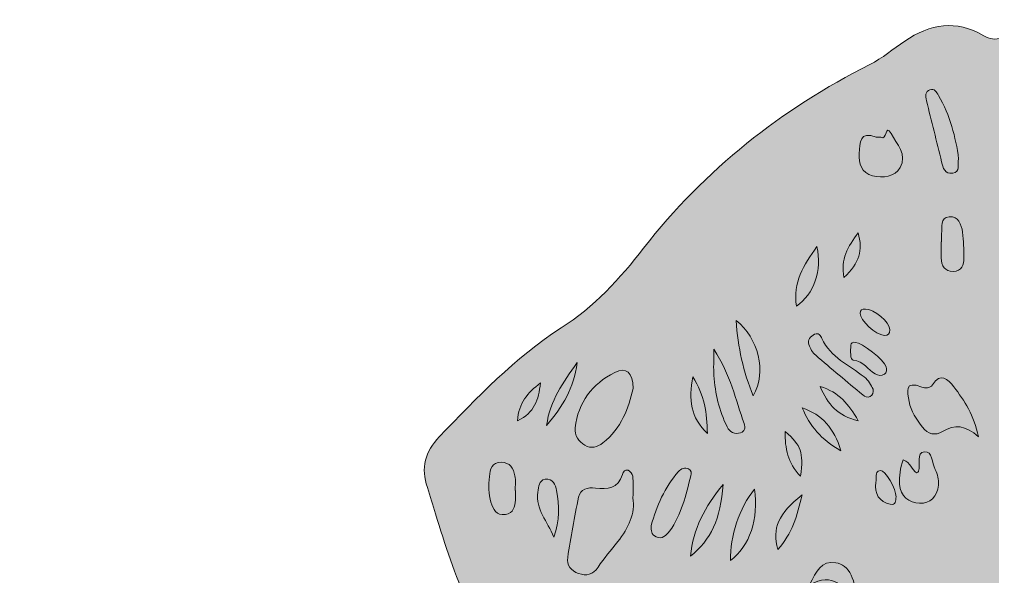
# Model space of a CAD drawing. Extents: x 702 to 1358, y -1339 to -460.
# Drawn here: x 702.3 to 836.5, y -767.3 to -690.4 of the extents above; entities that cross this region are included whole.
import ezdxf

# ---------------------------------------------------------------- set-up
doc = ezdxf.new("R2010")
doc.units = 0
doc.header["$MEASUREMENT"] = 0
doc.layers.add('katman 1', color=7, linetype='Continuous')

# ---------------------------------------------------------------- blocks, each defined once
blk = doc.blocks.new('block 2')
at = {"layer": 'katman 1', "true_color": 0xffffff}
h = blk.add_hatch(color=7, dxfattribs=at)
h.dxf.hatch_style = 2
edge = h.paths.add_edge_path()
edge.add_spline(control_points=[(1177.06, -716.67), (1179.68, -715.76), (1182.33, -715.51), (1184.85, -716.21), (1187.7, -717.01), (1189.81, -716.11), (1191.77, -714.26), (1197.84, -708.51), (1203.97, -702.82), (1209.95, -696.97), (1213.72, -693.28), (1217.85, -691.21), (1223.24, -692.66), (1224.25, -692.93), (1225.34, -692.82), (1226.32, -692.36), (1229.51, -690.83), (1232.58, -691.37), (1235.55, -692.92), (1247.48, -699.17), (1258.93, -705.94), (1267.59, -716.77), (1274.14, -724.95), (1282.78, -731.08), (1290.59, -738.01), (1293.55, -740.64), (1296.42, -743.37), (1299.23, -746.15), (1302.49, -749.38), (1303.46, -753.15), (1301.86, -757.61), (1299.69, -763.64), (1297.91, -769.8), (1294.88, -775.49), (1293.69, -777.74), (1292.33, -779.9), (1290.61, -781.77), (1289.56, -782.93), (1289.18, -784.13), (1289.47, -785.65), (1290.04, -788.57), (1289.19, -790.58), (1286.49, -792.37), (1278.05, -797.96), (1271.11, -805.21), (1265.57, -813.64), (1255.54, -828.89), (1244.19, -843.12), (1232.5, -857.09), (1218.29, -874.06), (1205.8, -892.28), (1193.17, -910.4), (1177.92, -932.27), (1162.11, -953.7), (1143.72, -973.1), (1135.9, -981.34), (1127.65, -989.12), (1118.9, -996.38), (1115.47, -999.23), (1115.39, -1000.23), (1118.28, -1003.69), (1130.39, -1018.17), (1143.2, -1032.14), (1153.76, -1047.83), (1175.99, -1080.84), (1201.85, -1111), (1226.96, -1141.76), (1237.58, -1154.76), (1248.13, -1167.81), (1256.68, -1182.35), (1260.02, -1188.02), (1264.3, -1193.02), (1269.07, -1197.6), (1281.48, -1209.49), (1292.09, -1222.9), (1301.45, -1237.25), (1315.68, -1259.06), (1332.01, -1279.21), (1349.13, -1298.77), (1352.29, -1302.38), (1355.04, -1306.3), (1357.07, -1310.62), (1358.29, -1313.22), (1358.4, -1316.13), (1356.89, -1318.75), (1352.5, -1326.4), (1346.3, -1332.39), (1339.28, -1337.6), (1337.79, -1338.7), (1335.79, -1338.64), (1334.58, -1338.03), (1331.65, -1336.54), (1328.39, -1336.5), (1325.43, -1335.26), (1318.52, -1332.38), (1312.57, -1328.08), (1306.79, -1323.46), (1296.11, -1314.95), (1285.73, -1306.05), (1275.28, -1297.27), (1272.81, -1295.2), (1270.29, -1293.15), (1267.4, -1291.78), (1257.4, -1287.02), (1249.67, -1279.58), (1242.35, -1271.51), (1227.71, -1255.36), (1213.52, -1238.83), (1199.15, -1222.45), (1197.45, -1220.51), (1195.5, -1218.95), (1193.21, -1217.79), (1167.66, -1204.86), (1144.37, -1188.55), (1123.8, -1168.76), (1094.46, -1140.55), (1063.53, -1114.09), (1033.99, -1086.12), (1030.76, -1083.07), (1030.37, -1083.16), (1027.09, -1086.3), (1010.64, -1102.05), (993.63, -1117.19), (976.68, -1132.39), (961.84, -1145.7), (947.41, -1159.44), (932.86, -1173.07), (916.23, -1188.66), (897.84, -1201.92), (877.66, -1212.51), (868.29, -1217.42), (860.49, -1223.95), (853.6, -1231.86), (840.41, -1247), (827.47, -1262.35), (813.71, -1276.98), (809.54, -1281.4), (805.06, -1285.53), (799.67, -1288.33), (790.56, -1293.06), (782.83, -1299.56), (775.13, -1306.19), (765.23, -1314.71), (755.14, -1323.01), (744.36, -1330.42), (738.85, -1334.2), (732.65, -1336.25), (726.34, -1338.06), (724.84, -1338.49), (723.33, -1338.23), (721.87, -1337.32), (715.82, -1333.53), (710.86, -1328.66), (706.81, -1322.82), (702.27, -1316.27), (702.25, -1312.59), (706.77, -1306.08), (711.8, -1298.83), (717.44, -1292.07), (723.25, -1285.46), (736.25, -1270.69), (747.91, -1254.91), (758.79, -1238.55), (768.54, -1223.89), (779.26, -1210.09), (792.01, -1197.88), (796.92, -1193.16), (801.21, -1187.82), (804.68, -1181.97), (813.39, -1167.26), (824.23, -1154.17), (835.02, -1141.01), (853.96, -1117.92), (873.56, -1095.34), (890.96, -1071.05), (907.27, -1048.29), (924.28, -1026.07), (941.84, -1004.26), (945.42, -999.81), (945.38, -999.26), (941.07, -995.58), (915.86, -974.03), (894.69, -948.87), (876.11, -921.56), (857.07, -893.57), (836.52, -866.76), (815.29, -840.44), (807.84, -831.2), (801.27, -821.3), (794.26, -811.74), (789.06, -804.66), (782.82, -798.56), (775.85, -793.21), (772.88, -790.92), (770.52, -788.33), (771.53, -784.14), (771.68, -783.5), (771.37, -782.94), (770.99, -782.49), (765.14, -775.52), (762.27, -767.15), (759.63, -758.66), (759.26, -757.45), (758.94, -756.22), (758.52, -755.03), (757.55, -752.34), (758.23, -750), (760.14, -748.04), (765.39, -742.64), (770.51, -737.11), (776.96, -733), (781.47, -730.14), (785.08, -726.19), (788.34, -721.98), (796.79, -711.13), (807.29, -702.82), (819.53, -696.65), (821.28, -695.77), (822.74, -694.5), (824.35, -693.41), (827.83, -691.05), (831.44, -690.43), (835.24, -692.67), (836.05, -693.15), (836.86, -693.3), (837.8, -692.92), (841.14, -691.61), (844.17, -692.49), (847.22, -694.08), (855.41, -698.34), (861.9, -704.55), (867.55, -711.69), (874.8, -720.85), (883.46, -728.69), (891.17, -737.41), (892.96, -739.43), (895.08, -741.12), (897.41, -742.49), (904.83, -746.86), (909.59, -753.33), (912.31, -761.38), (913.2, -764.02), (914.29, -766.5), (915.98, -768.74), (935.88, -794.96), (955.59, -821.33), (975.71, -847.38), (982.27, -855.86), (989.99, -863.44), (996.99, -871.59), (1004.73, -880.59), (1011.71, -890.22), (1019.94, -898.79), (1022.58, -901.54), (1025.26, -904.25), (1028.02, -906.87), (1030.3, -909.03), (1030.99, -909.02), (1033.25, -906.78), (1038.56, -901.53), (1043.61, -896.02), (1048.33, -890.23), (1061.76, -873.74), (1076.36, -858.25), (1089.82, -841.78), (1103.53, -825.01), (1116.23, -807.47), (1129.35, -790.24), (1133.96, -784.18), (1138.62, -778.16), (1143.31, -772.16), (1145.72, -769.07), (1147.55, -765.68), (1148.72, -761.95), (1151.6, -752.76), (1157.34, -745.89), (1165.61, -741.09), (1167.19, -740.17), (1168.48, -739.05), (1169.61, -737.61), (1173.94, -732.06), (1179.41, -727.56), (1183.97, -722.22), (1184.86, -721.18), (1186.62, -720.03), (1186.14, -718.9), (1185.64, -717.72), (1183.58, -718.2), (1182.21, -718.05), (1180.44, -717.85), (1178.61, -718.06), (1177.06, -716.67)], knot_values=[0, 0, 0, 0, 1, 1, 1, 2, 2, 2, 3, 3, 3, 4, 4, 4, 5, 5, 5, 6, 6, 6, 7, 7, 7, 8, 8, 8, 9, 9, 9, 10, 10, 10, 11, 11, 11, 12, 12, 12, 13, 13, 13, 14, 14, 14, 15, 15, 15, 16, 16, 16, 17, 17, 17, 18, 18, 18, 19, 19, 19, 20, 20, 20, 21, 21, 21, 22, 22, 22, 23, 23, 23, 24, 24, 24, 25, 25, 25, 26, 26, 26, 27, 27, 27, 28, 28, 28, 29, 29, 29, 30, 30, 30, 31, 31, 31, 32, 32, 32, 33, 33, 33, 34, 34, 34, 35, 35, 35, 36, 36, 36, 37, 37, 37, 38, 38, 38, 39, 39, 39, 40, 40, 40, 41, 41, 41, 42, 42, 42, 43, 43, 43, 44, 44, 44, 45, 45, 45, 46, 46, 46, 47, 47, 47, 48, 48, 48, 49, 49, 49, 50, 50, 50, 51, 51, 51, 52, 52, 52, 53, 53, 53, 54, 54, 54, 55, 55, 55, 56, 56, 56, 57, 57, 57, 58, 58, 58, 59, 59, 59, 60, 60, 60, 61, 61, 61, 62, 62, 62, 63, 63, 63, 64, 64, 64, 65, 65, 65, 66, 66, 66, 67, 67, 67, 68, 68, 68, 69, 69, 69, 70, 70, 70, 71, 71, 71, 72, 72, 72, 73, 73, 73, 74, 74, 74, 75, 75, 75, 76, 76, 76, 77, 77, 77, 78, 78, 78, 79, 79, 79, 80, 80, 80, 81, 81, 81, 82, 82, 82, 83, 83, 83, 84, 84, 84, 85, 85, 85, 86, 86, 86, 87, 87, 87, 88, 88, 88, 89, 89, 89, 90, 90, 90, 91, 91, 91, 92, 92, 92, 93, 93, 93, 94, 94, 94, 95, 95, 95, 96, 96, 96, 97, 97, 97, 97], degree=3, periodic=1)
at = {"layer": 'katman 1', "true_color": 0xf90000}
h = blk.add_hatch(color=1, dxfattribs=at)
h.dxf.hatch_style = 2
edge = h.paths.add_edge_path()
edge.add_spline(control_points=[(831.78, -709.65), (831.61, -710.48), (832.05, -711.45), (830.96, -711.63), (829.85, -711.82), (829.64, -710.89), (829.44, -710.09), (828.73, -707.27), (828.06, -704.45), (827.34, -701.64), (827.17, -700.99), (827.16, -700.37), (827.83, -700.12), (828.42, -699.9), (828.75, -700.46), (829.01, -700.91), (830.6, -703.66), (831.38, -706.67), (831.78, -709.65)], knot_values=[0, 0, 0, 0, 1, 1, 1, 2, 2, 2, 3, 3, 3, 4, 4, 4, 5, 5, 5, 6, 6, 6, 6], degree=3, periodic=1)
at = {"layer": 'katman 1', "true_color": 0xfc0000}
h = blk.add_hatch(color=1, dxfattribs=at)
h.dxf.hatch_style = 2
edge = h.paths.add_edge_path()
edge.add_spline(control_points=[(818.05, -708.94), (818.19, -707.42), (818.1, -705.75), (820.41, -706.68), (820.59, -706.75), (820.91, -706.58), (821.06, -706.69), (821.85, -707.24), (821.68, -704.71), (822.48, -706.17), (823.25, -707.59), (824.72, -709.1), (823.73, -710.85), (822.97, -712.19), (821.33, -712.33), (819.92, -711.99), (818.35, -711.62), (818.02, -710.28), (818.05, -708.94)], knot_values=[0, 0, 0, 0, 1, 1, 1, 2, 2, 2, 3, 3, 3, 4, 4, 4, 5, 5, 5, 6, 6, 6, 6], degree=3, periodic=1)
at = {"layer": 'katman 1', "true_color": 0xfa0000}
h = blk.add_hatch(color=1, dxfattribs=at)
h.dxf.hatch_style = 2
edge = h.paths.add_edge_path()
edge.add_spline(control_points=[(829.42, -721.1), (829.42, -720.74), (829.38, -720.36), (829.43, -720), (829.56, -719.1), (829.2, -717.77), (830.5, -717.66), (831.73, -717.56), (832.19, -718.71), (832.31, -719.8), (832.45, -720.97), (832.53, -722.16), (832.51, -723.33), (832.49, -724.24), (832.24, -725.18), (831.06, -725.2), (829.83, -725.23), (829.41, -724.42), (829.39, -723.32), (829.38, -722.58), (829.39, -721.84), (829.39, -721.1), (829.4, -721.1), (829.41, -721.1), (829.42, -721.1)], knot_values=[0, 0, 0, 0, 1, 1, 1, 2, 2, 2, 3, 3, 3, 4, 4, 4, 5, 5, 5, 6, 6, 6, 7, 7, 7, 8, 8, 8, 8], degree=3, periodic=1)
at = {"layer": 'katman 1', "true_color": 0xf40000}
h = blk.add_hatch(color=1, dxfattribs=at)
h.dxf.hatch_style = 2
edge = h.paths.add_edge_path()
edge.add_spline(control_points=[(815.97, -726.04), (815.45, -723.55), (816.54, -721.74), (817.91, -719.89), (818.63, -722.32), (818.1, -724.01), (815.97, -726.04)], knot_values=[0, 0, 0, 0, 1, 1, 1, 2, 2, 2, 2], degree=3, periodic=1)
h = blk.add_hatch(color=1, dxfattribs=at)
h.dxf.hatch_style = 2
edge = h.paths.add_edge_path()
edge.add_spline(control_points=[(809.42, -730.01), (808.88, -726.73), (810.43, -724.33), (812.23, -721.78), (812.98, -725.02), (811.83, -728.35), (809.42, -730.01)], knot_values=[0, 0, 0, 0, 1, 1, 1, 2, 2, 2, 2], degree=3, periodic=1)
h = blk.add_hatch(color=1, dxfattribs=at)
h.dxf.hatch_style = 2
edge = h.paths.add_edge_path()
edge.add_spline(control_points=[(822.31, -733.26), (822.31, -733.81), (822.08, -734.06), (821.5, -734.02), (820.37, -733.97), (818.14, -731.93), (818.19, -730.99), (818.22, -730.5), (818.5, -730.41), (818.92, -730.39), (820.09, -730.33), (822.3, -732.19), (822.31, -733.26)], knot_values=[0, 0, 0, 0, 1, 1, 1, 2, 2, 2, 3, 3, 3, 4, 4, 4, 4], degree=3, periodic=1)
at = {"layer": 'katman 1', "true_color": 0xf70000}
h = blk.add_hatch(color=1, dxfattribs=at)
h.dxf.hatch_style = 2
edge = h.paths.add_edge_path()
edge.add_spline(control_points=[(801.08, -731.95), (804.13, -734.43), (805.41, -738.95), (803.45, -742.39), (802.08, -739.03), (801.36, -735.72), (801.08, -731.95)], knot_values=[0, 0, 0, 0, 1, 1, 1, 2, 2, 2, 2], degree=3, periodic=1)
at = {"layer": 'katman 1', "true_color": 0xf80000}
h = blk.add_hatch(color=1, dxfattribs=at)
h.dxf.hatch_style = 2
edge = h.paths.add_edge_path()
edge.add_spline(control_points=[(819.99, -741.45), (820.02, -741.89), (819.95, -742.25), (819.56, -742.45), (819.18, -742.65), (818.86, -742.51), (818.55, -742.24), (816.39, -740.42), (814.21, -738.63), (812.07, -736.77), (811.65, -736.4), (811.31, -735.83), (811.12, -735.29), (810.88, -734.62), (811.36, -734.15), (811.92, -733.87), (812.47, -733.6), (812.74, -734.07), (812.92, -734.46), (814.12, -737.04), (816.67, -738.16), (818.75, -739.75), (819.42, -740.26), (819.66, -740.87), (819.99, -741.45)], knot_values=[0, 0, 0, 0, 1, 1, 1, 2, 2, 2, 3, 3, 3, 4, 4, 4, 5, 5, 5, 6, 6, 6, 7, 7, 7, 8, 8, 8, 8], degree=3, periodic=1)
at = {"layer": 'katman 1', "true_color": 0xf50000}
h = blk.add_hatch(color=1, dxfattribs=at)
h.dxf.hatch_style = 2
edge = h.paths.add_edge_path()
edge.add_spline(control_points=[(817.54, -734.99), (818.41, -734.96), (821.59, -737.49), (821.77, -738.37), (821.85, -738.73), (821.91, -739.14), (821.56, -739.39), (821.15, -739.69), (820.66, -739.52), (820.29, -739.34), (819.24, -738.82), (818.69, -737.58), (817.26, -737.45), (816.79, -737.4), (816.89, -736.12), (816.9, -735.39), (816.91, -735.03), (817.22, -734.95), (817.54, -734.99)], knot_values=[0, 0, 0, 0, 1, 1, 1, 2, 2, 2, 3, 3, 3, 4, 4, 4, 5, 5, 5, 6, 6, 6, 6], degree=3, periodic=1)
at = {"layer": 'katman 1', "true_color": 0xf80000}
h = blk.add_hatch(color=1, dxfattribs=at)
h.dxf.hatch_style = 2
edge = h.paths.add_edge_path()
edge.add_spline(control_points=[(798.02, -735.93), (800.32, -739.49), (801.04, -742.93), (802.19, -746.2), (802.4, -746.79), (802.29, -747.27), (801.71, -747.46), (800.9, -747.72), (800.22, -747.4), (799.85, -746.64), (798.77, -744.41), (798.19, -742.04), (798.03, -739.58), (797.96, -738.55), (798.02, -737.52), (798.02, -735.93)], knot_values=[0, 0, 0, 0, 1, 1, 1, 2, 2, 2, 3, 3, 3, 4, 4, 4, 5, 5, 5, 5], degree=3, periodic=1)
at = {"layer": 'katman 1', "true_color": 0xea0101}
h = blk.add_hatch(color=1, dxfattribs=at)
h.dxf.hatch_style = 2
edge = h.paths.add_edge_path()
edge.add_spline(control_points=[(774.95, -746.45), (775.45, -742.9), (777.18, -740.65), (779.17, -737.79), (778.69, -741.4), (777.21, -743.78), (774.95, -746.45)], knot_values=[0, 0, 0, 0, 1, 1, 1, 2, 2, 2, 2], degree=3, periodic=1)
at = {"layer": 'katman 1', "true_color": 0xfd0000}
h = blk.add_hatch(color=1, dxfattribs=at)
h.dxf.hatch_style = 2
edge = h.paths.add_edge_path()
edge.add_spline(control_points=[(786.88, -741.37), (786.29, -744.03), (785.28, -746.85), (782.72, -748.86), (781.95, -749.46), (781.11, -749.71), (780.25, -749.18), (779.38, -748.66), (778.76, -747.86), (778.89, -746.79), (779.31, -743.26), (781.23, -740.72), (784.35, -739.15), (785.92, -738.36), (786.85, -739.11), (786.88, -741.37)], knot_values=[0, 0, 0, 0, 1, 1, 1, 2, 2, 2, 3, 3, 3, 4, 4, 4, 5, 5, 5, 5], degree=3, periodic=1)
h = blk.add_hatch(color=1, dxfattribs=at)
h.dxf.hatch_style = 2
edge = h.paths.add_edge_path()
edge.add_spline(control_points=[(834.51, -748.02), (832.74, -746.42), (831.25, -746.26), (829.56, -747.29), (828.58, -747.9), (827.54, -747.68), (826.79, -746.69), (825.97, -745.61), (825.18, -744.51), (824.95, -743.15), (824.73, -741.82), (824.25, -740.18), (826.72, -741.17), (827.19, -741.36), (827.83, -741.35), (828.16, -740.85), (829.33, -739.08), (830.27, -740.05), (831.1, -741.11), (832.61, -743.03), (833.9, -745.08), (834.51, -748.02)], knot_values=[0, 0, 0, 0, 1, 1, 1, 2, 2, 2, 3, 3, 3, 4, 4, 4, 5, 5, 5, 6, 6, 6, 7, 7, 7, 7], degree=3, periodic=1)
at = {"layer": 'katman 1', "true_color": 0xeb0101}
h = blk.add_hatch(color=1, dxfattribs=at)
h.dxf.hatch_style = 2
edge = h.paths.add_edge_path()
edge.add_spline(control_points=[(770.96, -745.8), (771.08, -743.34), (772.31, -742), (774.11, -740.58), (773.86, -742.96), (773.27, -744.7), (770.96, -745.8)], knot_values=[0, 0, 0, 0, 1, 1, 1, 2, 2, 2, 2], degree=3, periodic=1)
at = {"layer": 'katman 1', "true_color": 0xf50000}
h = blk.add_hatch(color=1, dxfattribs=at)
h.dxf.hatch_style = 2
edge = h.paths.add_edge_path()
edge.add_spline(control_points=[(797.13, -747.58), (794.79, -745.33), (794.55, -742.92), (795.11, -739.73), (796.75, -742.31), (797.08, -744.7), (797.13, -747.58)], knot_values=[0, 0, 0, 0, 1, 1, 1, 2, 2, 2, 2], degree=3, periodic=1)
at = {"layer": 'katman 1', "true_color": 0xf20000}
h = blk.add_hatch(color=1, dxfattribs=at)
h.dxf.hatch_style = 2
edge = h.paths.add_edge_path()
edge.add_spline(control_points=[(817.93, -745.8), (815.09, -745.15), (813.74, -743.56), (812.67, -741.08), (815.29, -741.87), (816.63, -743.49), (817.93, -745.8)], knot_values=[0, 0, 0, 0, 1, 1, 1, 2, 2, 2, 2], degree=3, periodic=1)
at = {"layer": 'katman 1', "true_color": 0xf10000}
h = blk.add_hatch(color=1, dxfattribs=at)
h.dxf.hatch_style = 2
edge = h.paths.add_edge_path()
edge.add_spline(control_points=[(810.22, -744.02), (812.93, -744.98), (814.65, -746.82), (815.52, -749.94), (812.86, -748.44), (811.22, -746.52), (810.22, -744.02)], knot_values=[0, 0, 0, 0, 1, 1, 1, 2, 2, 2, 2], degree=3, periodic=1)
at = {"layer": 'katman 1', "true_color": 0xf30000}
h = blk.add_hatch(color=1, dxfattribs=at)
h.dxf.hatch_style = 2
edge = h.paths.add_edge_path()
edge.add_spline(control_points=[(807.87, -747.28), (810.11, -749.29), (810.39, -750.08), (809.99, -753.47), (808.19, -751.6), (807.82, -749.63), (807.87, -747.28)], knot_values=[0, 0, 0, 0, 1, 1, 1, 2, 2, 2, 2], degree=3, periodic=1)
at = {"layer": 'katman 1', "true_color": 0xf90000}
h = blk.add_hatch(color=1, dxfattribs=at)
h.dxf.hatch_style = 2
edge = h.paths.add_edge_path()
edge.add_spline(control_points=[(824.15, -751.22), (825.2, -751.56), (825.27, -752.59), (825.97, -753.01), (826.08, -752.92), (826.24, -752.86), (826.27, -752.76), (826.56, -751.84), (825.87, -750.23), (827.06, -750.09), (828.18, -749.96), (828.06, -751.67), (828.55, -752.54), (828.91, -753.19), (829.07, -753.92), (828.99, -754.69), (828.83, -756.25), (827.86, -757.28), (826.4, -757.2), (824.99, -757.11), (823.7, -756.26), (823.64, -754.55), (823.6, -753.45), (823.67, -752.33), (824.15, -751.22)], knot_values=[0, 0, 0, 0, 1, 1, 1, 2, 2, 2, 3, 3, 3, 4, 4, 4, 5, 5, 5, 6, 6, 6, 7, 7, 7, 8, 8, 8, 8], degree=3, periodic=1)
at = {"layer": 'katman 1', "true_color": 0xfb0000}
h = blk.add_hatch(color=1, dxfattribs=at)
h.dxf.hatch_style = 2
edge = h.paths.add_edge_path()
edge.add_spline(control_points=[(770.66, -755.41), (770.66, -755.85), (770.69, -756.3), (770.65, -756.75), (770.58, -757.67), (770.41, -758.57), (769.27, -758.73), (768.01, -758.92), (767.58, -758.02), (767.28, -757.06), (766.91, -755.9), (766.97, -754.7), (767.07, -753.51), (767.16, -752.5), (767.41, -751.52), (768.71, -751.53), (769.89, -751.54), (770.4, -752.4), (770.59, -753.4), (770.72, -754.05), (770.62, -754.74), (770.62, -755.41), (770.63, -755.41), (770.65, -755.41), (770.66, -755.41)], knot_values=[0, 0, 0, 0, 1, 1, 1, 2, 2, 2, 3, 3, 3, 4, 4, 4, 5, 5, 5, 6, 6, 6, 7, 7, 7, 8, 8, 8, 8], degree=3, periodic=1)
at = {"layer": 'katman 1', "true_color": 0xfd0000}
h = blk.add_hatch(color=1, dxfattribs=at)
h.dxf.hatch_style = 2
edge = h.paths.add_edge_path()
edge.add_spline(control_points=[(786.87, -756.45), (787.19, -758.57), (786.27, -760.62), (784.77, -762.49), (783.84, -763.65), (782.88, -764.79), (782.05, -766.02), (781.34, -767.08), (780.45, -767.26), (779.36, -766.88), (778.32, -766.52), (777.71, -765.73), (777.87, -764.67), (778.29, -761.88), (778.77, -759.1), (779.37, -756.35), (779.61, -755.25), (780.6, -754.96), (781.68, -755.09), (783.33, -755.3), (784.84, -755.21), (785.41, -753.23), (785.52, -752.86), (785.77, -752.47), (786.19, -752.64), (786.48, -752.76), (786.81, -753.14), (786.84, -753.44), (786.93, -754.32), (786.87, -755.22), (786.87, -756.45)], knot_values=[0, 0, 0, 0, 1, 1, 1, 2, 2, 2, 3, 3, 3, 4, 4, 4, 5, 5, 5, 6, 6, 6, 7, 7, 7, 8, 8, 8, 9, 9, 9, 10, 10, 10, 10], degree=3, periodic=1)
at = {"layer": 'katman 1', "true_color": 0xfb0000}
h = blk.add_hatch(color=1, dxfattribs=at)
h.dxf.hatch_style = 2
edge = h.paths.add_edge_path()
edge.add_spline(control_points=[(789.4, -760.28), (790.11, -757.56), (791.24, -755), (793.14, -752.83), (793.52, -752.41), (794, -752.21), (794.54, -752.44), (794.95, -752.62), (794.93, -753.07), (794.84, -753.41), (794.16, -756.06), (793.59, -758.76), (791.92, -761.04), (791.46, -761.67), (790.92, -762.18), (790.05, -761.83), (789.36, -761.54), (789.35, -760.95), (789.4, -760.28)], knot_values=[0, 0, 0, 0, 1, 1, 1, 2, 2, 2, 3, 3, 3, 4, 4, 4, 5, 5, 5, 6, 6, 6, 6], degree=3, periodic=1)
at = {"layer": 'katman 1', "true_color": 0xf50000}
h = blk.add_hatch(color=1, dxfattribs=at)
h.dxf.hatch_style = 2
edge = h.paths.add_edge_path()
edge.add_spline(control_points=[(820.35, -754.28), (820.62, -753.81), (820.02, -752.88), (820.99, -752.68), (821.64, -752.54), (823.2, -755.24), (823.15, -756.31), (823.12, -756.83), (823.15, -757.49), (822.36, -757.32), (820.79, -756.98), (820.18, -755.91), (820.35, -754.28)], knot_values=[0, 0, 0, 0, 1, 1, 1, 2, 2, 2, 3, 3, 3, 4, 4, 4, 4], degree=3, periodic=1)
at = {"layer": 'katman 1', "true_color": 0xf80000}
h = blk.add_hatch(color=1, dxfattribs=at)
h.dxf.hatch_style = 2
edge = h.paths.add_edge_path()
edge.add_spline(control_points=[(775.94, -761.88), (775.1, -759.63), (773.39, -758.05), (773.77, -755.66), (773.9, -754.9), (773.84, -754.05), (774.75, -753.89), (775.83, -753.71), (776.19, -754.68), (776.32, -755.43), (776.67, -757.48), (776.8, -759.56), (775.94, -761.88)], knot_values=[0, 0, 0, 0, 1, 1, 1, 2, 2, 2, 3, 3, 3, 4, 4, 4, 4], degree=3, periodic=1)
at = {"layer": 'katman 1', "true_color": 0xf40000}
h = blk.add_hatch(color=1, dxfattribs=at)
h.dxf.hatch_style = 2
edge = h.paths.add_edge_path()
edge.add_spline(control_points=[(799.3, -754.59), (798.95, -759.36), (797.61, -762.27), (794.8, -764.49), (795.18, -760.7), (796.76, -757.74), (799.3, -754.59)], knot_values=[0, 0, 0, 0, 1, 1, 1, 2, 2, 2, 2], degree=3, periodic=1)
at = {"layer": 'katman 1', "true_color": 0xf70000}
h = blk.add_hatch(color=1, dxfattribs=at)
h.dxf.hatch_style = 2
edge = h.paths.add_edge_path()
edge.add_spline(control_points=[(800.31, -765.11), (800.23, -761.75), (801.56, -757.81), (803.63, -755.24), (804.24, -759.35), (802.97, -763.11), (800.31, -765.11)], knot_values=[0, 0, 0, 0, 1, 1, 1, 2, 2, 2, 2], degree=3, periodic=1)
at = {"layer": 'katman 1', "true_color": 0xf40000}
h = blk.add_hatch(color=1, dxfattribs=at)
h.dxf.hatch_style = 2
edge = h.paths.add_edge_path()
edge.add_spline(control_points=[(810.19, -756.04), (809.55, -758.9), (808.8, -761.43), (806.84, -763.57), (806.03, -760.64), (806.93, -758.62), (810.19, -756.04)], knot_values=[0, 0, 0, 0, 1, 1, 1, 2, 2, 2, 2], degree=3, periodic=1)
at = {"layer": 'katman 1', "true_color": 0xf70000}
h = blk.add_hatch(color=1, dxfattribs=at)
h.dxf.hatch_style = 2
edge = h.paths.add_edge_path()
edge.add_spline(control_points=[(817.63, -771.24), (815.97, -768.6), (814.49, -766.69), (811.2, -768.44), (812.2, -766.54), (812.85, -765.08), (814.83, -765.4), (816.68, -765.71), (817.71, -767.66), (817.63, -771.24)], knot_values=[0, 0, 0, 0, 1, 1, 1, 2, 2, 2, 3, 3, 3, 3], degree=3, periodic=1)
at = {"layer": 'katman 1', "lineweight": 0}
for points, knots in [([(1177.06, -716.67), (1179.68, -715.76), (1182.33, -715.51), (1184.85, -716.21), (1187.7, -717.01), (1189.81, -716.11), (1191.77, -714.26), (1197.84, -708.51), (1203.97, -702.82), (1209.95, -696.97), (1213.72, -693.28), (1217.85, -691.21), (1223.24, -692.66), (1224.25, -692.93), (1225.34, -692.82), (1226.32, -692.36), (1229.51, -690.83), (1232.58, -691.37), (1235.55, -692.92), (1247.48, -699.17), (1258.93, -705.94), (1267.59, -716.77), (1274.14, -724.95), (1282.78, -731.08), (1290.59, -738.01), (1293.55, -740.64), (1296.42, -743.37), (1299.23, -746.15), (1302.49, -749.38), (1303.46, -753.15), (1301.86, -757.61), (1299.69, -763.64), (1297.91, -769.8), (1294.88, -775.49), (1293.69, -777.74), (1292.33, -779.9), (1290.61, -781.77), (1289.56, -782.93), (1289.18, -784.13), (1289.47, -785.65), (1290.04, -788.57), (1289.19, -790.58), (1286.49, -792.37), (1278.05, -797.96), (1271.11, -805.21), (1265.57, -813.64), (1255.54, -828.89), (1244.19, -843.12), (1232.5, -857.09), (1218.29, -874.06), (1205.8, -892.28), (1193.17, -910.4), (1177.92, -932.27), (1162.11, -953.7), (1143.72, -973.1), (1135.9, -981.34), (1127.65, -989.12), (1118.9, -996.38), (1115.47, -999.23), (1115.39, -1000.23), (1118.28, -1003.69), (1130.39, -1018.17), (1143.2, -1032.14), (1153.76, -1047.83), (1175.99, -1080.84), (1201.85, -1111), (1226.96, -1141.76), (1237.58, -1154.76), (1248.13, -1167.81), (1256.68, -1182.35), (1260.02, -1188.02), (1264.3, -1193.02), (1269.07, -1197.6), (1281.48, -1209.49), (1292.09, -1222.9), (1301.45, -1237.25), (1315.68, -1259.06), (1332.01, -1279.21), (1349.13, -1298.77), (1352.29, -1302.38), (1355.04, -1306.3), (1357.07, -1310.62), (1358.29, -1313.22), (1358.4, -1316.13), (1356.89, -1318.75), (1352.5, -1326.4), (1346.3, -1332.39), (1339.28, -1337.6), (1337.79, -1338.7), (1335.79, -1338.64), (1334.58, -1338.03), (1331.65, -1336.54), (1328.39, -1336.5), (1325.43, -1335.26), (1318.52, -1332.38), (1312.57, -1328.08), (1306.79, -1323.46), (1296.11, -1314.95), (1285.73, -1306.05), (1275.28, -1297.27), (1272.81, -1295.2), (1270.29, -1293.15), (1267.4, -1291.78), (1257.4, -1287.02), (1249.67, -1279.58), (1242.35, -1271.51), (1227.71, -1255.36), (1213.52, -1238.83), (1199.15, -1222.45), (1197.45, -1220.51), (1195.5, -1218.95), (1193.21, -1217.79), (1167.66, -1204.86), (1144.37, -1188.55), (1123.8, -1168.76), (1094.46, -1140.55), (1063.53, -1114.09), (1033.99, -1086.12), (1030.76, -1083.07), (1030.37, -1083.16), (1027.09, -1086.3), (1010.64, -1102.05), (993.63, -1117.19), (976.68, -1132.39), (961.84, -1145.7), (947.41, -1159.44), (932.86, -1173.07), (916.23, -1188.66), (897.84, -1201.92), (877.66, -1212.51), (868.29, -1217.42), (860.49, -1223.95), (853.6, -1231.86), (840.41, -1247), (827.47, -1262.35), (813.71, -1276.98), (809.54, -1281.4), (805.06, -1285.53), (799.67, -1288.33), (790.56, -1293.06), (782.83, -1299.56), (775.13, -1306.19), (765.23, -1314.71), (755.14, -1323.01), (744.36, -1330.42), (738.85, -1334.2), (732.65, -1336.25), (726.34, -1338.06), (724.84, -1338.49), (723.33, -1338.23), (721.87, -1337.32), (715.82, -1333.53), (710.86, -1328.66), (706.81, -1322.82), (702.27, -1316.27), (702.25, -1312.59), (706.77, -1306.08), (711.8, -1298.83), (717.44, -1292.07), (723.25, -1285.46), (736.25, -1270.69), (747.91, -1254.91), (758.79, -1238.55), (768.54, -1223.89), (779.26, -1210.09), (792.01, -1197.88), (796.92, -1193.16), (801.21, -1187.82), (804.68, -1181.97), (813.39, -1167.26), (824.23, -1154.17), (835.02, -1141.01), (853.96, -1117.92), (873.56, -1095.34), (890.96, -1071.05), (907.27, -1048.29), (924.28, -1026.07), (941.84, -1004.26), (945.42, -999.81), (945.38, -999.26), (941.07, -995.58), (915.86, -974.03), (894.69, -948.87), (876.11, -921.56), (857.07, -893.57), (836.52, -866.76), (815.29, -840.44), (807.84, -831.2), (801.27, -821.3), (794.26, -811.74), (789.06, -804.66), (782.82, -798.56), (775.85, -793.21), (772.88, -790.92), (770.52, -788.33), (771.53, -784.14), (771.68, -783.5), (771.37, -782.94), (770.99, -782.49), (765.14, -775.52), (762.27, -767.15), (759.63, -758.66), (759.26, -757.45), (758.94, -756.22), (758.52, -755.03), (757.55, -752.34), (758.23, -750), (760.14, -748.04), (765.39, -742.64), (770.51, -737.11), (776.96, -733), (781.47, -730.14), (785.08, -726.19), (788.34, -721.98), (796.79, -711.13), (807.29, -702.82), (819.53, -696.65), (821.28, -695.77), (822.74, -694.5), (824.35, -693.41), (827.83, -691.05), (831.44, -690.43), (835.24, -692.67), (836.05, -693.15), (836.86, -693.3), (837.8, -692.92), (841.14, -691.61), (844.17, -692.49), (847.22, -694.08), (855.41, -698.34), (861.9, -704.55), (867.55, -711.69), (874.8, -720.85), (883.46, -728.69), (891.17, -737.41), (892.96, -739.43), (895.08, -741.12), (897.41, -742.49), (904.83, -746.86), (909.59, -753.33), (912.31, -761.38), (913.2, -764.02), (914.29, -766.5), (915.98, -768.74), (935.88, -794.96), (955.59, -821.33), (975.71, -847.38), (982.27, -855.86), (989.99, -863.44), (996.99, -871.59), (1004.73, -880.59), (1011.71, -890.22), (1019.94, -898.79), (1022.58, -901.54), (1025.26, -904.25), (1028.02, -906.87), (1030.3, -909.03), (1030.99, -909.02), (1033.25, -906.78), (1038.56, -901.53), (1043.61, -896.02), (1048.33, -890.23), (1061.76, -873.74), (1076.36, -858.25), (1089.82, -841.78), (1103.53, -825.01), (1116.23, -807.47), (1129.35, -790.24), (1133.96, -784.18), (1138.62, -778.16), (1143.31, -772.16), (1145.72, -769.07), (1147.55, -765.68), (1148.72, -761.95), (1151.6, -752.76), (1157.34, -745.89), (1165.61, -741.09), (1167.19, -740.17), (1168.48, -739.05), (1169.61, -737.61), (1173.94, -732.06), (1179.41, -727.56), (1183.97, -722.22), (1184.86, -721.18), (1186.62, -720.03), (1186.14, -718.9), (1185.64, -717.72), (1183.58, -718.2), (1182.21, -718.05), (1180.44, -717.85), (1178.61, -718.06), (1177.06, -716.67)], [0, 0, 0, 0, 1, 1, 1, 2, 2, 2, 3, 3, 3, 4, 4, 4, 5, 5, 5, 6, 6, 6, 7, 7, 7, 8, 8, 8, 9, 9, 9, 10, 10, 10, 11, 11, 11, 12, 12, 12, 13, 13, 13, 14, 14, 14, 15, 15, 15, 16, 16, 16, 17, 17, 17, 18, 18, 18, 19, 19, 19, 20, 20, 20, 21, 21, 21, 22, 22, 22, 23, 23, 23, 24, 24, 24, 25, 25, 25, 26, 26, 26, 27, 27, 27, 28, 28, 28, 29, 29, 29, 30, 30, 30, 31, 31, 31, 32, 32, 32, 33, 33, 33, 34, 34, 34, 35, 35, 35, 36, 36, 36, 37, 37, 37, 38, 38, 38, 39, 39, 39, 40, 40, 40, 41, 41, 41, 42, 42, 42, 43, 43, 43, 44, 44, 44, 45, 45, 45, 46, 46, 46, 47, 47, 47, 48, 48, 48, 49, 49, 49, 50, 50, 50, 51, 51, 51, 52, 52, 52, 53, 53, 53, 54, 54, 54, 55, 55, 55, 56, 56, 56, 57, 57, 57, 58, 58, 58, 59, 59, 59, 60, 60, 60, 61, 61, 61, 62, 62, 62, 63, 63, 63, 64, 64, 64, 65, 65, 65, 66, 66, 66, 67, 67, 67, 68, 68, 68, 69, 69, 69, 70, 70, 70, 71, 71, 71, 72, 72, 72, 73, 73, 73, 74, 74, 74, 75, 75, 75, 76, 76, 76, 77, 77, 77, 78, 78, 78, 79, 79, 79, 80, 80, 80, 81, 81, 81, 82, 82, 82, 83, 83, 83, 84, 84, 84, 85, 85, 85, 86, 86, 86, 87, 87, 87, 88, 88, 88, 89, 89, 89, 90, 90, 90, 91, 91, 91, 92, 92, 92, 93, 93, 93, 94, 94, 94, 95, 95, 95, 96, 96, 96, 97, 97, 97, 97]), ([(831.78, -709.65), (831.61, -710.48), (832.05, -711.45), (830.96, -711.63), (829.85, -711.82), (829.64, -710.89), (829.44, -710.09), (828.73, -707.27), (828.06, -704.45), (827.34, -701.64), (827.17, -700.99), (827.16, -700.37), (827.83, -700.12), (828.42, -699.9), (828.75, -700.46), (829.01, -700.91), (830.6, -703.66), (831.38, -706.67), (831.78, -709.65)], [0, 0, 0, 0, 1, 1, 1, 2, 2, 2, 3, 3, 3, 4, 4, 4, 5, 5, 5, 6, 6, 6, 6]), ([(818.05, -708.94), (818.19, -707.42), (818.1, -705.75), (820.41, -706.68), (820.59, -706.75), (820.91, -706.58), (821.06, -706.69), (821.85, -707.24), (821.68, -704.71), (822.48, -706.17), (823.25, -707.59), (824.72, -709.1), (823.73, -710.85), (822.97, -712.19), (821.33, -712.33), (819.92, -711.99), (818.35, -711.62), (818.02, -710.28), (818.05, -708.94)], [0, 0, 0, 0, 1, 1, 1, 2, 2, 2, 3, 3, 3, 4, 4, 4, 5, 5, 5, 6, 6, 6, 6]), ([(829.42, -721.1), (829.42, -720.74), (829.38, -720.36), (829.43, -720), (829.56, -719.1), (829.2, -717.77), (830.5, -717.66), (831.73, -717.56), (832.19, -718.71), (832.31, -719.8), (832.45, -720.97), (832.53, -722.16), (832.51, -723.33), (832.49, -724.24), (832.24, -725.18), (831.06, -725.2), (829.83, -725.23), (829.41, -724.42), (829.39, -723.32), (829.38, -722.58), (829.39, -721.84), (829.39, -721.1), (829.4, -721.1), (829.41, -721.1), (829.42, -721.1)], [0, 0, 0, 0, 1, 1, 1, 2, 2, 2, 3, 3, 3, 4, 4, 4, 5, 5, 5, 6, 6, 6, 7, 7, 7, 8, 8, 8, 8]), ([(815.97, -726.04), (815.45, -723.55), (816.54, -721.74), (817.91, -719.89), (818.63, -722.32), (818.1, -724.01), (815.97, -726.04)], [0, 0, 0, 0, 1, 1, 1, 2, 2, 2, 2]), ([(809.42, -730.01), (808.88, -726.73), (810.43, -724.33), (812.23, -721.78), (812.98, -725.02), (811.83, -728.35), (809.42, -730.01)], [0, 0, 0, 0, 1, 1, 1, 2, 2, 2, 2]), ([(822.31, -733.26), (822.31, -733.81), (822.08, -734.06), (821.5, -734.02), (820.37, -733.97), (818.14, -731.93), (818.19, -730.99), (818.22, -730.5), (818.5, -730.41), (818.92, -730.39), (820.09, -730.33), (822.3, -732.19), (822.31, -733.26)], [0, 0, 0, 0, 1, 1, 1, 2, 2, 2, 3, 3, 3, 4, 4, 4, 4]), ([(801.08, -731.95), (804.13, -734.43), (805.41, -738.95), (803.45, -742.39), (802.08, -739.03), (801.36, -735.72), (801.08, -731.95)], [0, 0, 0, 0, 1, 1, 1, 2, 2, 2, 2]), ([(819.99, -741.45), (820.02, -741.89), (819.95, -742.25), (819.56, -742.45), (819.18, -742.65), (818.86, -742.51), (818.55, -742.24), (816.39, -740.42), (814.21, -738.63), (812.07, -736.77), (811.65, -736.4), (811.31, -735.83), (811.12, -735.29), (810.88, -734.62), (811.36, -734.15), (811.92, -733.87), (812.47, -733.6), (812.74, -734.07), (812.92, -734.46), (814.12, -737.04), (816.67, -738.16), (818.75, -739.75), (819.42, -740.26), (819.66, -740.87), (819.99, -741.45)], [0, 0, 0, 0, 1, 1, 1, 2, 2, 2, 3, 3, 3, 4, 4, 4, 5, 5, 5, 6, 6, 6, 7, 7, 7, 8, 8, 8, 8]), ([(817.54, -734.99), (818.41, -734.96), (821.59, -737.49), (821.77, -738.37), (821.85, -738.73), (821.91, -739.14), (821.56, -739.39), (821.15, -739.69), (820.66, -739.52), (820.29, -739.34), (819.24, -738.82), (818.69, -737.58), (817.26, -737.45), (816.79, -737.4), (816.89, -736.12), (816.9, -735.39), (816.91, -735.03), (817.22, -734.95), (817.54, -734.99)], [0, 0, 0, 0, 1, 1, 1, 2, 2, 2, 3, 3, 3, 4, 4, 4, 5, 5, 5, 6, 6, 6, 6]), ([(798.02, -735.93), (800.32, -739.49), (801.04, -742.93), (802.19, -746.2), (802.4, -746.79), (802.29, -747.27), (801.71, -747.46), (800.9, -747.72), (800.22, -747.4), (799.85, -746.64), (798.77, -744.41), (798.19, -742.04), (798.03, -739.58), (797.96, -738.55), (798.02, -737.52), (798.02, -735.93)], [0, 0, 0, 0, 1, 1, 1, 2, 2, 2, 3, 3, 3, 4, 4, 4, 5, 5, 5, 5]), ([(774.95, -746.45), (775.45, -742.9), (777.18, -740.65), (779.17, -737.79), (778.69, -741.4), (777.21, -743.78), (774.95, -746.45)], [0, 0, 0, 0, 1, 1, 1, 2, 2, 2, 2]), ([(786.88, -741.37), (786.29, -744.03), (785.28, -746.85), (782.72, -748.86), (781.95, -749.46), (781.11, -749.71), (780.25, -749.18), (779.38, -748.66), (778.76, -747.86), (778.89, -746.79), (779.31, -743.26), (781.23, -740.72), (784.35, -739.15), (785.92, -738.36), (786.85, -739.11), (786.88, -741.37)], [0, 0, 0, 0, 1, 1, 1, 2, 2, 2, 3, 3, 3, 4, 4, 4, 5, 5, 5, 5]), ([(834.51, -748.02), (832.74, -746.42), (831.25, -746.26), (829.56, -747.29), (828.58, -747.9), (827.54, -747.68), (826.79, -746.69), (825.97, -745.61), (825.18, -744.51), (824.95, -743.15), (824.73, -741.82), (824.25, -740.18), (826.72, -741.17), (827.19, -741.36), (827.83, -741.35), (828.16, -740.85), (829.33, -739.08), (830.27, -740.05), (831.1, -741.11), (832.61, -743.03), (833.9, -745.08), (834.51, -748.02)], [0, 0, 0, 0, 1, 1, 1, 2, 2, 2, 3, 3, 3, 4, 4, 4, 5, 5, 5, 6, 6, 6, 7, 7, 7, 7]), ([(770.96, -745.8), (771.08, -743.34), (772.31, -742), (774.11, -740.58), (773.86, -742.96), (773.27, -744.7), (770.96, -745.8)], [0, 0, 0, 0, 1, 1, 1, 2, 2, 2, 2]), ([(797.13, -747.58), (794.79, -745.33), (794.55, -742.92), (795.11, -739.73), (796.75, -742.31), (797.08, -744.7), (797.13, -747.58)], [0, 0, 0, 0, 1, 1, 1, 2, 2, 2, 2]), ([(817.93, -745.8), (815.09, -745.15), (813.74, -743.56), (812.67, -741.08), (815.29, -741.87), (816.63, -743.49), (817.93, -745.8)], [0, 0, 0, 0, 1, 1, 1, 2, 2, 2, 2]), ([(810.22, -744.02), (812.93, -744.98), (814.65, -746.82), (815.52, -749.94), (812.86, -748.44), (811.22, -746.52), (810.22, -744.02)], [0, 0, 0, 0, 1, 1, 1, 2, 2, 2, 2]), ([(807.87, -747.28), (810.11, -749.29), (810.39, -750.08), (809.99, -753.47), (808.19, -751.6), (807.82, -749.63), (807.87, -747.28)], [0, 0, 0, 0, 1, 1, 1, 2, 2, 2, 2]), ([(824.15, -751.22), (825.2, -751.56), (825.27, -752.59), (825.97, -753.01), (826.08, -752.92), (826.24, -752.86), (826.27, -752.76), (826.56, -751.84), (825.87, -750.23), (827.06, -750.09), (828.18, -749.96), (828.06, -751.67), (828.55, -752.54), (828.91, -753.19), (829.07, -753.92), (828.99, -754.69), (828.83, -756.25), (827.86, -757.28), (826.4, -757.2), (824.99, -757.11), (823.7, -756.26), (823.64, -754.55), (823.6, -753.45), (823.67, -752.33), (824.15, -751.22)], [0, 0, 0, 0, 1, 1, 1, 2, 2, 2, 3, 3, 3, 4, 4, 4, 5, 5, 5, 6, 6, 6, 7, 7, 7, 8, 8, 8, 8]), ([(770.66, -755.41), (770.66, -755.85), (770.69, -756.3), (770.65, -756.75), (770.58, -757.67), (770.41, -758.57), (769.27, -758.73), (768.01, -758.92), (767.58, -758.02), (767.28, -757.06), (766.91, -755.9), (766.97, -754.7), (767.07, -753.51), (767.16, -752.5), (767.41, -751.52), (768.71, -751.53), (769.89, -751.54), (770.4, -752.4), (770.59, -753.4), (770.72, -754.05), (770.62, -754.74), (770.62, -755.41), (770.63, -755.41), (770.65, -755.41), (770.66, -755.41)], [0, 0, 0, 0, 1, 1, 1, 2, 2, 2, 3, 3, 3, 4, 4, 4, 5, 5, 5, 6, 6, 6, 7, 7, 7, 8, 8, 8, 8]), ([(786.87, -756.45), (787.19, -758.57), (786.27, -760.62), (784.77, -762.49), (783.84, -763.65), (782.88, -764.79), (782.05, -766.02), (781.34, -767.08), (780.45, -767.26), (779.36, -766.88), (778.32, -766.52), (777.71, -765.73), (777.87, -764.67), (778.29, -761.88), (778.77, -759.1), (779.37, -756.35), (779.61, -755.25), (780.6, -754.96), (781.68, -755.09), (783.33, -755.3), (784.84, -755.21), (785.41, -753.23), (785.52, -752.86), (785.77, -752.47), (786.19, -752.64), (786.48, -752.76), (786.81, -753.14), (786.84, -753.44), (786.93, -754.32), (786.87, -755.22), (786.87, -756.45)], [0, 0, 0, 0, 1, 1, 1, 2, 2, 2, 3, 3, 3, 4, 4, 4, 5, 5, 5, 6, 6, 6, 7, 7, 7, 8, 8, 8, 9, 9, 9, 10, 10, 10, 10]), ([(789.4, -760.28), (790.11, -757.56), (791.24, -755), (793.14, -752.83), (793.52, -752.41), (794, -752.21), (794.54, -752.44), (794.95, -752.62), (794.93, -753.07), (794.84, -753.41), (794.16, -756.06), (793.59, -758.76), (791.92, -761.04), (791.46, -761.67), (790.92, -762.18), (790.05, -761.83), (789.36, -761.54), (789.35, -760.95), (789.4, -760.28)], [0, 0, 0, 0, 1, 1, 1, 2, 2, 2, 3, 3, 3, 4, 4, 4, 5, 5, 5, 6, 6, 6, 6]), ([(820.35, -754.28), (820.62, -753.81), (820.02, -752.88), (820.99, -752.68), (821.64, -752.54), (823.2, -755.24), (823.15, -756.31), (823.12, -756.83), (823.15, -757.49), (822.36, -757.32), (820.79, -756.98), (820.18, -755.91), (820.35, -754.28)], [0, 0, 0, 0, 1, 1, 1, 2, 2, 2, 3, 3, 3, 4, 4, 4, 4]), ([(775.94, -761.88), (775.1, -759.63), (773.39, -758.05), (773.77, -755.66), (773.9, -754.9), (773.84, -754.05), (774.75, -753.89), (775.83, -753.71), (776.19, -754.68), (776.32, -755.43), (776.67, -757.48), (776.8, -759.56), (775.94, -761.88)], [0, 0, 0, 0, 1, 1, 1, 2, 2, 2, 3, 3, 3, 4, 4, 4, 4]), ([(799.3, -754.59), (798.95, -759.36), (797.61, -762.27), (794.8, -764.49), (795.18, -760.7), (796.76, -757.74), (799.3, -754.59)], [0, 0, 0, 0, 1, 1, 1, 2, 2, 2, 2]), ([(800.31, -765.11), (800.23, -761.75), (801.56, -757.81), (803.63, -755.24), (804.24, -759.35), (802.97, -763.11), (800.31, -765.11)], [0, 0, 0, 0, 1, 1, 1, 2, 2, 2, 2]), ([(810.19, -756.04), (809.55, -758.9), (808.8, -761.43), (806.84, -763.57), (806.03, -760.64), (806.93, -758.62), (810.19, -756.04)], [0, 0, 0, 0, 1, 1, 1, 2, 2, 2, 2]), ([(817.63, -771.24), (815.97, -768.6), (814.49, -766.69), (811.2, -768.44), (812.2, -766.54), (812.85, -765.08), (814.83, -765.4), (816.68, -765.71), (817.71, -767.66), (817.63, -771.24)], [0, 0, 0, 0, 1, 1, 1, 2, 2, 2, 3, 3, 3, 3])]:
    blk.add_open_spline(points, degree=3, knots=knots, dxfattribs=at)

msp = doc.modelspace()

# ---------------------------------------------------------------- block references
at = {"layer": 'katman 1'}
msp.add_blockref('block 2', (0, 0), dxfattribs=at)

doc.saveas('drawing.dxf')
